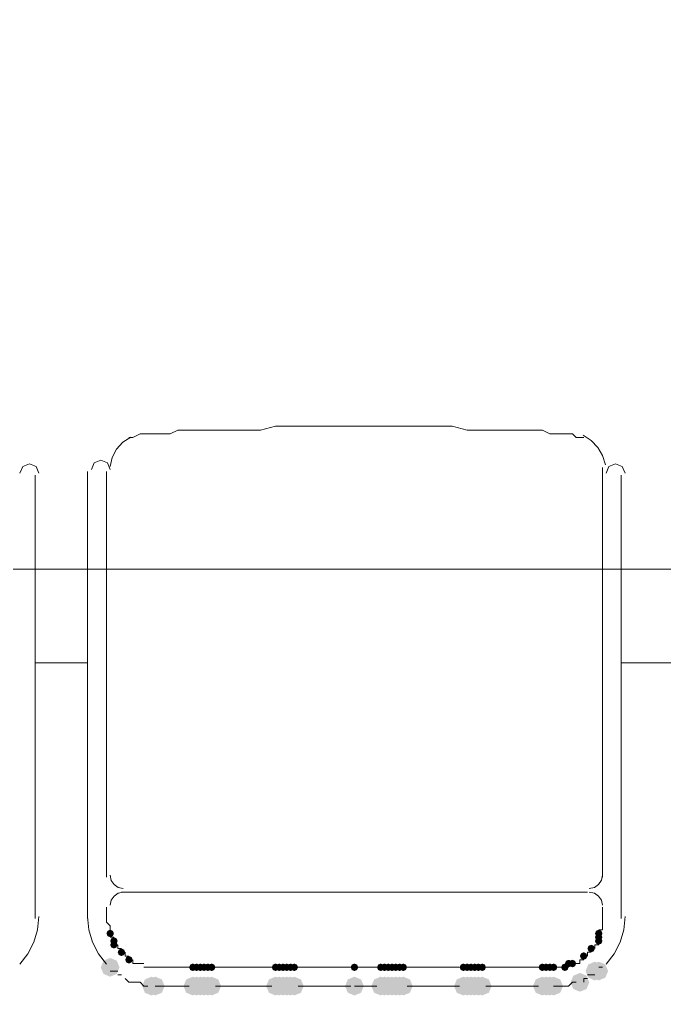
# Model space of a CAD drawing. Extents: x 185064 to 343242, y -369192 to -264966.
# Drawn here: x 232087 to 232629, y -302995 to -302174 of the extents above; entities that cross this region are included whole.
import ezdxf

# ---------------------------------------------------------------- set-up
doc = ezdxf.new("R2010")
doc.units = 0

# ---------------------------------------------------------------- blocks, each defined once
blk = doc.blocks.new('12222')
h = blk.add_hatch(color=3)
h.dxf.hatch_style = 2
h.paths.add_polyline_path([(236885.36, -307457.07), (236883.04, -307462.65), (236877.47, -307464.97), (236871.89, -307462.65), (236869.57, -307457.07), (236871.89, -307451.5), (236877.47, -307449.18), (236883.04, -307451.5)])
h = blk.add_hatch(color=3)
h.dxf.hatch_style = 2
h.paths.add_polyline_path([(236849.05, -307457.07), (236848.12, -307459.3), (236845.89, -307460.23), (236843.66, -307459.3), (236842.73, -307457.07), (236843.66, -307454.84), (236845.89, -307453.92), (236848.12, -307454.84)])
h = blk.add_hatch(color=3)
h.dxf.hatch_style = 2
h.paths.add_polyline_path([(236852.2, -307457.07), (236851.28, -307459.3), (236849.05, -307460.23), (236846.82, -307459.3), (236845.89, -307457.07), (236846.82, -307454.84), (236849.05, -307453.92), (236851.28, -307454.84)])
h = blk.add_hatch(color=3)
h.dxf.hatch_style = 2
h.paths.add_polyline_path([(236855.36, -307457.07), (236854.43, -307459.3), (236852.2, -307460.23), (236849.97, -307459.3), (236849.05, -307457.07), (236849.97, -307454.84), (236852.2, -307453.92), (236854.43, -307454.84)])
h = blk.add_hatch(color=3)
h.dxf.hatch_style = 2
h.paths.add_polyline_path([(236885.36, -307460.23), (236883.04, -307465.81), (236877.47, -307468.13), (236871.89, -307465.81), (236869.57, -307460.23), (236871.89, -307454.66), (236877.47, -307452.34), (236883.04, -307454.66)])
h = blk.add_hatch(color=3)
h.dxf.hatch_style = 2
h.paths.add_polyline_path([(236861.68, -307463.39), (236860.75, -307465.62), (236858.52, -307466.55), (236856.29, -307465.62), (236855.36, -307463.39), (236856.29, -307461.16), (236858.52, -307460.23), (236860.75, -307461.16)])
h = blk.add_hatch(color=3)
h.dxf.hatch_style = 2
h.paths.add_polyline_path([(236867.99, -307469.71), (236867.07, -307471.94), (236864.84, -307472.86), (236862.61, -307471.94), (236861.68, -307469.71), (236862.61, -307467.48), (236864.84, -307466.55), (236867.07, -307467.48)])
h = blk.add_hatch(color=3)
h.dxf.hatch_style = 2
h.paths.add_polyline_path([(236894.84, -307472.86), (236892.52, -307478.44), (236886.94, -307480.76), (236881.37, -307478.44), (236879.05, -307472.86), (236881.37, -307467.29), (236886.94, -307464.97), (236892.52, -307467.29)])
h = blk.add_hatch(color=3)
h.dxf.hatch_style = 2
h.paths.add_polyline_path([(236874.31, -307479.18), (236873.38, -307481.41), (236871.15, -307482.34), (236868.92, -307481.41), (236867.99, -307479.18), (236868.92, -307476.95), (236871.15, -307476.02), (236873.38, -307476.95)])
h = blk.add_hatch(color=3)
h.dxf.hatch_style = 2
h.paths.add_polyline_path([(236874.31, -307482.34), (236873.38, -307484.57), (236871.15, -307485.5), (236868.92, -307484.57), (236867.99, -307482.34), (236868.92, -307480.11), (236871.15, -307479.18), (236873.38, -307480.11)])
h = blk.add_hatch(color=3)
h.dxf.hatch_style = 2
h.paths.add_polyline_path([(236877.47, -307485.5), (236876.54, -307487.73), (236874.31, -307488.65), (236872.08, -307487.73), (236871.15, -307485.5), (236872.08, -307483.27), (236874.31, -307482.34), (236876.54, -307483.27)])
h = blk.add_hatch(color=3)
h.dxf.hatch_style = 2
h.paths.add_polyline_path([(236877.47, -307494.97), (236876.54, -307497.2), (236874.31, -307498.13), (236872.08, -307497.2), (236871.15, -307494.97), (236872.08, -307492.74), (236874.31, -307491.81), (236876.54, -307492.74)])
h = blk.add_hatch(color=3)
h.dxf.hatch_style = 2
h.paths.add_polyline_path([(236897.99, -307494.97), (236895.67, -307500.55), (236890.1, -307502.86), (236884.52, -307500.55), (236882.2, -307494.97), (236884.52, -307489.39), (236890.1, -307487.07), (236895.67, -307489.39)])
h = blk.add_hatch(color=3)
h.dxf.hatch_style = 2
h.paths.add_polyline_path([(236897.99, -307498.13), (236895.67, -307503.7), (236890.1, -307506.02), (236884.52, -307503.7), (236882.2, -307498.13), (236884.52, -307492.55), (236890.1, -307490.23), (236895.67, -307492.55)])
h = blk.add_hatch(color=3)
h.dxf.hatch_style = 2
h.paths.add_polyline_path([(236877.47, -307498.13), (236876.54, -307500.36), (236874.31, -307501.29), (236872.08, -307500.36), (236871.15, -307498.13), (236872.08, -307495.9), (236874.31, -307494.97), (236876.54, -307495.9)])
h = blk.add_hatch(color=3)
h.dxf.hatch_style = 2
h.paths.add_polyline_path([(236877.47, -307501.29), (236876.54, -307503.52), (236874.31, -307504.44), (236872.08, -307503.52), (236871.15, -307501.29), (236872.08, -307499.05), (236874.31, -307498.13), (236876.54, -307499.05)])
h = blk.add_hatch(color=3)
h.dxf.hatch_style = 2
h.paths.add_polyline_path([(236897.99, -307501.29), (236895.67, -307506.86), (236890.1, -307509.18), (236884.52, -307506.86), (236882.2, -307501.29), (236884.52, -307495.71), (236890.1, -307493.39), (236895.67, -307495.71)])
h = blk.add_hatch(color=3)
h.dxf.hatch_style = 2
h.paths.add_polyline_path([(236897.99, -307504.44), (236895.67, -307510.02), (236890.1, -307512.34), (236884.52, -307510.02), (236882.2, -307504.44), (236884.52, -307498.87), (236890.1, -307496.55), (236895.67, -307498.87)])
h = blk.add_hatch(color=3)
h.dxf.hatch_style = 2
h.paths.add_polyline_path([(236877.47, -307504.44), (236876.54, -307506.67), (236874.31, -307507.6), (236872.08, -307506.67), (236871.15, -307504.44), (236872.08, -307502.21), (236874.31, -307501.29), (236876.54, -307502.21)])
h = blk.add_hatch(color=3)
h.dxf.hatch_style = 2
h.paths.add_polyline_path([(236897.99, -307554.97), (236895.67, -307560.55), (236890.1, -307562.86), (236884.52, -307560.55), (236882.2, -307554.97), (236884.52, -307549.39), (236890.1, -307547.07), (236895.67, -307549.39)])
h = blk.add_hatch(color=3)
h.dxf.hatch_style = 2
h.paths.add_polyline_path([(236877.47, -307554.97), (236876.54, -307557.2), (236874.31, -307558.13), (236872.08, -307557.2), (236871.15, -307554.97), (236872.08, -307552.74), (236874.31, -307551.81), (236876.54, -307552.74)])
h = blk.add_hatch(color=3)
h.dxf.hatch_style = 2
h.paths.add_polyline_path([(236877.47, -307558.13), (236876.54, -307560.36), (236874.31, -307561.29), (236872.08, -307560.36), (236871.15, -307558.13), (236872.08, -307555.9), (236874.31, -307554.97), (236876.54, -307555.9)])
h = blk.add_hatch(color=3)
h.dxf.hatch_style = 2
h.paths.add_polyline_path([(236897.99, -307558.13), (236895.67, -307563.7), (236890.1, -307566.02), (236884.52, -307563.7), (236882.2, -307558.13), (236884.52, -307552.55), (236890.1, -307550.23), (236895.67, -307552.55)])
h = blk.add_hatch(color=3)
h.dxf.hatch_style = 2
h.paths.add_polyline_path([(236897.99, -307561.29), (236895.67, -307566.86), (236890.1, -307569.18), (236884.52, -307566.86), (236882.2, -307561.29), (236884.52, -307555.71), (236890.1, -307553.39), (236895.67, -307555.71)])
h = blk.add_hatch(color=3)
h.dxf.hatch_style = 2
h.paths.add_polyline_path([(236897.99, -307564.44), (236895.67, -307570.02), (236890.1, -307572.34), (236884.52, -307570.02), (236882.2, -307564.44), (236884.52, -307558.87), (236890.1, -307556.55), (236895.67, -307558.87)])
h = blk.add_hatch(color=3)
h.dxf.hatch_style = 2
h.paths.add_polyline_path([(236877.47, -307561.29), (236876.54, -307563.52), (236874.31, -307564.44), (236872.08, -307563.52), (236871.15, -307561.29), (236872.08, -307559.05), (236874.31, -307558.13), (236876.54, -307559.05)])
h = blk.add_hatch(color=3)
h.dxf.hatch_style = 2
h.paths.add_polyline_path([(236877.47, -307564.44), (236876.54, -307566.67), (236874.31, -307567.6), (236872.08, -307566.67), (236871.15, -307564.44), (236872.08, -307562.21), (236874.31, -307561.29), (236876.54, -307562.21)])
h = blk.add_hatch(color=3)
h.dxf.hatch_style = 2
h.paths.add_polyline_path([(236877.47, -307567.6), (236876.54, -307569.83), (236874.31, -307570.76), (236872.08, -307569.83), (236871.15, -307567.6), (236872.08, -307565.37), (236874.31, -307564.44), (236876.54, -307565.37)])
h = blk.add_hatch(color=3)
h.dxf.hatch_style = 2
h.paths.add_polyline_path([(236897.99, -307567.6), (236895.67, -307573.18), (236890.1, -307575.5), (236884.52, -307573.18), (236882.2, -307567.6), (236884.52, -307562.03), (236890.1, -307559.71), (236895.67, -307562.03)])
h = blk.add_hatch(color=3)
h.dxf.hatch_style = 2
h.paths.add_polyline_path([(236897.99, -307570.76), (236895.67, -307576.33), (236890.1, -307578.65), (236884.52, -307576.33), (236882.2, -307570.76), (236884.52, -307565.18), (236890.1, -307562.86), (236895.67, -307565.18)])
h = blk.add_hatch(color=3)
h.dxf.hatch_style = 2
h.paths.add_polyline_path([(236877.47, -307570.76), (236876.54, -307572.99), (236874.31, -307573.92), (236872.08, -307572.99), (236871.15, -307570.76), (236872.08, -307568.53), (236874.31, -307567.6), (236876.54, -307568.53)])
h = blk.add_hatch(color=3)
h.dxf.hatch_style = 2
h.paths.add_polyline_path([(236897.99, -307621.29), (236895.67, -307626.86), (236890.1, -307629.18), (236884.52, -307626.86), (236882.2, -307621.29), (236884.52, -307615.71), (236890.1, -307613.39), (236895.67, -307615.71)])
h = blk.add_hatch(color=3)
h.dxf.hatch_style = 2
h.paths.add_polyline_path([(236877.47, -307621.29), (236876.54, -307623.52), (236874.31, -307624.44), (236872.08, -307623.52), (236871.15, -307621.29), (236872.08, -307619.05), (236874.31, -307618.13), (236876.54, -307619.05)])
h = blk.add_hatch(color=3)
h.dxf.hatch_style = 2
h.paths.add_polyline_path([(236877.47, -307624.44), (236876.54, -307626.67), (236874.31, -307627.6), (236872.08, -307626.67), (236871.15, -307624.44), (236872.08, -307622.21), (236874.31, -307621.29), (236876.54, -307622.21)])
h = blk.add_hatch(color=3)
h.dxf.hatch_style = 2
h.paths.add_polyline_path([(236897.99, -307624.44), (236895.67, -307630.02), (236890.1, -307632.34), (236884.52, -307630.02), (236882.2, -307624.44), (236884.52, -307618.87), (236890.1, -307616.55), (236895.67, -307618.87)])
h = blk.add_hatch(color=3)
h.dxf.hatch_style = 2
h.paths.add_polyline_path([(236897.99, -307627.6), (236895.67, -307633.18), (236890.1, -307635.5), (236884.52, -307633.18), (236882.2, -307627.6), (236884.52, -307622.03), (236890.1, -307619.71), (236895.67, -307622.03)])
h = blk.add_hatch(color=3)
h.dxf.hatch_style = 2
h.paths.add_polyline_path([(236897.99, -307630.76), (236895.67, -307636.33), (236890.1, -307638.65), (236884.52, -307636.33), (236882.2, -307630.76), (236884.52, -307625.18), (236890.1, -307622.86), (236895.67, -307625.18)])
h = blk.add_hatch(color=3)
h.dxf.hatch_style = 2
h.paths.add_polyline_path([(236877.47, -307627.6), (236876.54, -307629.83), (236874.31, -307630.76), (236872.08, -307629.83), (236871.15, -307627.6), (236872.08, -307625.37), (236874.31, -307624.44), (236876.54, -307625.37)])
h = blk.add_hatch(color=3)
h.dxf.hatch_style = 2
h.paths.add_polyline_path([(236877.47, -307630.76), (236876.54, -307632.99), (236874.31, -307633.92), (236872.08, -307632.99), (236871.15, -307630.76), (236872.08, -307628.53), (236874.31, -307627.6), (236876.54, -307628.53)])
h = blk.add_hatch(color=3)
h.dxf.hatch_style = 2
h.paths.add_polyline_path([(236877.47, -307633.92), (236876.54, -307636.15), (236874.31, -307637.07), (236872.08, -307636.15), (236871.15, -307633.92), (236872.08, -307631.69), (236874.31, -307630.76), (236876.54, -307631.69)])
h = blk.add_hatch(color=3)
h.dxf.hatch_style = 2
h.paths.add_polyline_path([(236897.99, -307633.92), (236895.67, -307639.49), (236890.1, -307641.81), (236884.52, -307639.49), (236882.2, -307633.92), (236884.52, -307628.34), (236890.1, -307626.02), (236895.67, -307628.34)])
h = blk.add_hatch(color=3)
h.dxf.hatch_style = 2
h.paths.add_polyline_path([(236897.99, -307637.07), (236895.67, -307642.65), (236890.1, -307644.97), (236884.52, -307642.65), (236882.2, -307637.07), (236884.52, -307631.5), (236890.1, -307629.18), (236895.67, -307631.5)])
h = blk.add_hatch(color=3)
h.dxf.hatch_style = 2
h.paths.add_polyline_path([(236877.47, -307637.07), (236876.54, -307639.3), (236874.31, -307640.23), (236872.08, -307639.3), (236871.15, -307637.07), (236872.08, -307634.84), (236874.31, -307633.92), (236876.54, -307634.84)])
h = blk.add_hatch(color=3)
h.dxf.hatch_style = 2
h.paths.add_polyline_path([(236877.47, -307640.23), (236876.54, -307642.46), (236874.31, -307643.39), (236872.08, -307642.46), (236871.15, -307640.23), (236872.08, -307638), (236874.31, -307637.07), (236876.54, -307638)])
h = blk.add_hatch(color=3)
h.dxf.hatch_style = 2
h.paths.add_polyline_path([(236897.99, -307640.23), (236895.67, -307645.81), (236890.1, -307648.13), (236884.52, -307645.81), (236882.2, -307640.23), (236884.52, -307634.66), (236890.1, -307632.34), (236895.67, -307634.66)])
h = blk.add_hatch(color=3)
h.dxf.hatch_style = 2
h.paths.add_polyline_path([(236897.99, -307662.34), (236895.67, -307667.91), (236890.1, -307670.23), (236884.52, -307667.91), (236882.2, -307662.34), (236884.52, -307656.76), (236890.1, -307654.44), (236895.67, -307656.76)])
h = blk.add_hatch(color=3)
h.dxf.hatch_style = 2
h.paths.add_polyline_path([(236877.47, -307662.34), (236876.54, -307664.57), (236874.31, -307665.5), (236872.08, -307664.57), (236871.15, -307662.34), (236872.08, -307660.11), (236874.31, -307659.18), (236876.54, -307660.11)])
h = blk.add_hatch(color=3)
h.dxf.hatch_style = 2
h.paths.add_polyline_path([(236897.99, -307712.86), (236895.67, -307718.44), (236890.1, -307720.76), (236884.52, -307718.44), (236882.2, -307712.86), (236884.52, -307707.29), (236890.1, -307704.97), (236895.67, -307707.29)])
h = blk.add_hatch(color=3)
h.dxf.hatch_style = 2
h.paths.add_polyline_path([(236877.47, -307712.86), (236876.54, -307715.09), (236874.31, -307716.02), (236872.08, -307715.09), (236871.15, -307712.86), (236872.08, -307710.63), (236874.31, -307709.71), (236876.54, -307710.63)])
h = blk.add_hatch(color=3)
h.dxf.hatch_style = 2
h.paths.add_polyline_path([(236877.47, -307716.02), (236876.54, -307718.25), (236874.31, -307719.18), (236872.08, -307718.25), (236871.15, -307716.02), (236872.08, -307713.79), (236874.31, -307712.86), (236876.54, -307713.79)])
h = blk.add_hatch(color=3)
h.dxf.hatch_style = 2
h.paths.add_polyline_path([(236897.99, -307716.02), (236895.67, -307721.6), (236890.1, -307723.92), (236884.52, -307721.6), (236882.2, -307716.02), (236884.52, -307710.45), (236890.1, -307708.13), (236895.67, -307710.45)])
h = blk.add_hatch(color=3)
h.dxf.hatch_style = 2
h.paths.add_polyline_path([(236897.99, -307719.18), (236895.67, -307724.76), (236890.1, -307727.07), (236884.52, -307724.76), (236882.2, -307719.18), (236884.52, -307713.6), (236890.1, -307711.29), (236895.67, -307713.6)])
h = blk.add_hatch(color=3)
h.dxf.hatch_style = 2
h.paths.add_polyline_path([(236877.47, -307719.18), (236876.54, -307721.41), (236874.31, -307722.34), (236872.08, -307721.41), (236871.15, -307719.18), (236872.08, -307716.95), (236874.31, -307716.02), (236876.54, -307716.95)])
h = blk.add_hatch(color=3)
h.dxf.hatch_style = 2
h.paths.add_polyline_path([(236877.47, -307722.34), (236876.54, -307724.57), (236874.31, -307725.5), (236872.08, -307724.57), (236871.15, -307722.34), (236872.08, -307720.11), (236874.31, -307719.18), (236876.54, -307720.11)])
h = blk.add_hatch(color=3)
h.dxf.hatch_style = 2
h.paths.add_polyline_path([(236897.99, -307722.34), (236895.67, -307727.91), (236890.1, -307730.23), (236884.52, -307727.91), (236882.2, -307722.34), (236884.52, -307716.76), (236890.1, -307714.44), (236895.67, -307716.76)])
h = blk.add_hatch(color=3)
h.dxf.hatch_style = 2
h.paths.add_polyline_path([(236897.99, -307725.5), (236895.67, -307731.07), (236890.1, -307733.39), (236884.52, -307731.07), (236882.2, -307725.5), (236884.52, -307719.92), (236890.1, -307717.6), (236895.67, -307719.92)])
h = blk.add_hatch(color=3)
h.dxf.hatch_style = 2
h.paths.add_polyline_path([(236897.99, -307728.65), (236895.67, -307734.23), (236890.1, -307736.55), (236884.52, -307734.23), (236882.2, -307728.65), (236884.52, -307723.08), (236890.1, -307720.76), (236895.67, -307723.08)])
h = blk.add_hatch(color=3)
h.dxf.hatch_style = 2
h.paths.add_polyline_path([(236877.47, -307725.5), (236876.54, -307727.73), (236874.31, -307728.65), (236872.08, -307727.73), (236871.15, -307725.5), (236872.08, -307723.27), (236874.31, -307722.34), (236876.54, -307723.27)])
h = blk.add_hatch(color=3)
h.dxf.hatch_style = 2
h.paths.add_polyline_path([(236877.47, -307728.65), (236876.54, -307730.88), (236874.31, -307731.81), (236872.08, -307730.88), (236871.15, -307728.65), (236872.08, -307726.42), (236874.31, -307725.5), (236876.54, -307726.42)])
h = blk.add_hatch(color=3)
h.dxf.hatch_style = 2
h.paths.add_polyline_path([(236897.99, -307782.34), (236895.67, -307787.91), (236890.1, -307790.23), (236884.52, -307787.91), (236882.2, -307782.34), (236884.52, -307776.76), (236890.1, -307774.44), (236895.67, -307776.76)])
h = blk.add_hatch(color=3)
h.dxf.hatch_style = 2
h.paths.add_polyline_path([(236897.99, -307785.5), (236895.67, -307791.07), (236890.1, -307793.39), (236884.52, -307791.07), (236882.2, -307785.5), (236884.52, -307779.92), (236890.1, -307777.6), (236895.67, -307779.92)])
h = blk.add_hatch(color=3)
h.dxf.hatch_style = 2
h.paths.add_polyline_path([(236877.47, -307782.34), (236876.54, -307784.57), (236874.31, -307785.5), (236872.08, -307784.57), (236871.15, -307782.34), (236872.08, -307780.11), (236874.31, -307779.18), (236876.54, -307780.11)])
h = blk.add_hatch(color=3)
h.dxf.hatch_style = 2
h.paths.add_polyline_path([(236877.47, -307785.5), (236876.54, -307787.73), (236874.31, -307788.65), (236872.08, -307787.73), (236871.15, -307785.5), (236872.08, -307783.27), (236874.31, -307782.34), (236876.54, -307783.27)])
h = blk.add_hatch(color=3)
h.dxf.hatch_style = 2
h.paths.add_polyline_path([(236877.47, -307788.65), (236876.54, -307790.88), (236874.31, -307791.81), (236872.08, -307790.88), (236871.15, -307788.65), (236872.08, -307786.42), (236874.31, -307785.5), (236876.54, -307786.42)])
h = blk.add_hatch(color=3)
h.dxf.hatch_style = 2
h.paths.add_polyline_path([(236897.99, -307788.65), (236895.67, -307794.23), (236890.1, -307796.55), (236884.52, -307794.23), (236882.2, -307788.65), (236884.52, -307783.08), (236890.1, -307780.76), (236895.67, -307783.08)])
h = blk.add_hatch(color=3)
h.dxf.hatch_style = 2
h.paths.add_polyline_path([(236897.99, -307791.81), (236895.67, -307797.39), (236890.1, -307799.71), (236884.52, -307797.39), (236882.2, -307791.81), (236884.52, -307786.24), (236890.1, -307783.92), (236895.67, -307786.24)])
h = blk.add_hatch(color=3)
h.dxf.hatch_style = 2
h.paths.add_polyline_path([(236897.99, -307794.97), (236895.67, -307800.55), (236890.1, -307802.86), (236884.52, -307800.55), (236882.2, -307794.97), (236884.52, -307789.39), (236890.1, -307787.07), (236895.67, -307789.39)])
h = blk.add_hatch(color=3)
h.dxf.hatch_style = 2
h.paths.add_polyline_path([(236877.47, -307791.81), (236876.54, -307794.04), (236874.31, -307794.97), (236872.08, -307794.04), (236871.15, -307791.81), (236872.08, -307789.58), (236874.31, -307788.65), (236876.54, -307789.58)])
h = blk.add_hatch(color=3)
h.dxf.hatch_style = 2
h.paths.add_polyline_path([(236877.47, -307794.97), (236876.54, -307797.2), (236874.31, -307798.13), (236872.08, -307797.2), (236871.15, -307794.97), (236872.08, -307792.74), (236874.31, -307791.81), (236876.54, -307792.74)])
h = blk.add_hatch(color=3)
h.dxf.hatch_style = 2
h.paths.add_polyline_path([(236877.47, -307798.13), (236876.54, -307800.36), (236874.31, -307801.29), (236872.08, -307800.36), (236871.15, -307798.13), (236872.08, -307795.9), (236874.31, -307794.97), (236876.54, -307795.9)])
h = blk.add_hatch(color=3)
h.dxf.hatch_style = 2
h.paths.add_polyline_path([(236897.99, -307798.13), (236895.67, -307803.7), (236890.1, -307806.02), (236884.52, -307803.7), (236882.2, -307798.13), (236884.52, -307792.55), (236890.1, -307790.23), (236895.67, -307792.55)])
h = blk.add_hatch(color=3)
h.dxf.hatch_style = 2
h.paths.add_polyline_path([(236897.99, -307829.71), (236895.67, -307835.28), (236890.1, -307837.6), (236884.52, -307835.28), (236882.2, -307829.71), (236884.52, -307824.13), (236890.1, -307821.81), (236895.67, -307824.13)])
h = blk.add_hatch(color=3)
h.dxf.hatch_style = 2
h.paths.add_polyline_path([(236897.99, -307832.86), (236895.67, -307838.44), (236890.1, -307840.76), (236884.52, -307838.44), (236882.2, -307832.86), (236884.52, -307827.29), (236890.1, -307824.97), (236895.67, -307827.29)])
h = blk.add_hatch(color=3)
h.dxf.hatch_style = 2
h.paths.add_polyline_path([(236871.15, -307851.81), (236870.22, -307854.04), (236867.99, -307854.97), (236865.76, -307854.04), (236864.84, -307851.81), (236865.76, -307849.58), (236867.99, -307848.65), (236870.22, -307849.58)])
h = blk.add_hatch(color=3)
h.dxf.hatch_style = 2
h.paths.add_polyline_path([(236864.84, -307858.13), (236863.91, -307860.36), (236861.68, -307861.29), (236859.45, -307860.36), (236858.52, -307858.13), (236859.45, -307855.9), (236861.68, -307854.97), (236863.91, -307855.9)])
h = blk.add_hatch(color=3)
h.dxf.hatch_style = 2
h.paths.add_polyline_path([(236882.2, -307867.6), (236879.89, -307873.18), (236874.31, -307875.5), (236868.73, -307873.18), (236866.42, -307867.6), (236868.73, -307862.03), (236874.31, -307859.71), (236879.89, -307862.03)])
h = blk.add_hatch(color=3)
h.dxf.hatch_style = 2
h.paths.add_polyline_path([(236849.05, -307867.6), (236848.12, -307869.83), (236845.89, -307870.76), (236843.66, -307869.83), (236842.73, -307867.6), (236843.66, -307865.37), (236845.89, -307864.44), (236848.12, -307865.37)])
h = blk.add_hatch(color=3)
h.dxf.hatch_style = 2
h.paths.add_polyline_path([(236855.36, -307864.44), (236854.43, -307866.67), (236852.2, -307867.6), (236849.97, -307866.67), (236849.05, -307864.44), (236849.97, -307862.21), (236852.2, -307861.29), (236854.43, -307862.21)])
h = blk.add_hatch(color=3)
h.dxf.hatch_style = 2
h.paths.add_polyline_path([(236858.52, -307864.44), (236857.59, -307866.67), (236855.36, -307867.6), (236853.13, -307866.67), (236852.2, -307864.44), (236853.13, -307862.21), (236855.36, -307861.29), (236857.59, -307862.21)])
at = {"color": 3, "lineweight": 0}
blk.add_lwpolyline([(235633.26, -305792.86), (236539.57, -305792.86), (236539.57, -309010.76), (235633.26, -309010.76)], close=True, dxfattribs=at)
for points in [[(236618.52, -307438.13), (236618.52, -307330.76)], [(236459.05, -307434.97), (236453.46, -307437.28), (236451.15, -307442.86), (236453.46, -307448.45), (236459.05, -307450.76)], [(236833.26, -307438.13), (236460.63, -307438.13)], [(236871.69, -307450.83), (236862.96, -307444.05), (236853.2, -307439.08), (236842.68, -307436.01), (236831.67, -307434.97)], [(236451.92, -307451.47), (236444.24, -307453.91), (236437.37, -307457.94), (236431.54, -307463.36), (236426.99, -307470.01)], [(236798.52, -307453.92), (236454.31, -307453.92)], [(236807.99, -307464.97), (236807.14, -307460.72), (236804.72, -307457.12), (236801.1, -307454.73), (236796.84, -307453.92)], [(236822.2, -307453.92), (236817.9, -307454.79), (236814.39, -307457.15), (236812.02, -307460.67), (236811.15, -307464.97)], [(236833.26, -307453.92), (236823.78, -307453.92)], [(236833.26, -307453.92), (236823.78, -307453.92)], [(236833.26, -307453.92), (236836.42, -307453.92), (236839.57, -307453.92), (236842.73, -307453.92), (236842.73, -307457.07)], [(236855.36, -307457.07), (236855.36, -307460.23), (236858.52, -307460.23)], [(236874.31, -307453.92), (236874.31, -307457.07)], [(236811.15, -307466.55), (236811.15, -307662.34)], [(236861.68, -307463.39), (236861.68, -307466.55), (236864.84, -307466.55)], [(236880.63, -307460.23), (236880.63, -307463.39), (236880.63, -307466.55)], [(236883.78, -307466.55), (236883.78, -307469.71), (236886.94, -307469.71)], [(236429.05, -307851.81), (236429.05, -307848.65), (236425.89, -307842.34), (236425.89, -307839.18), (236425.89, -307832.86), (236425.89, -307826.55), (236425.89, -307817.07), (236422.73, -307810.76), (236422.73, -307801.29), (236422.73, -307788.65), (236422.73, -307779.18), (236422.73, -307766.55), (236422.73, -307753.92), (236422.73, -307741.29), (236419.57, -307728.65), (236419.57, -307716.02), (236419.57, -307703.39), (236419.57, -307687.6), (236419.57, -307674.97), (236419.57, -307659.18), (236419.57, -307646.55), (236419.57, -307633.92), (236419.57, -307618.13), (236419.57, -307605.5), (236419.57, -307592.86), (236419.57, -307580.23), (236422.73, -307567.6), (236422.73, -307554.97), (236422.73, -307542.34), (236422.73, -307532.86), (236422.73, -307523.39), (236422.73, -307513.92), (236422.73, -307504.44), (236425.89, -307498.13), (236425.89, -307488.65), (236425.89, -307485.5), (236425.89, -307479.18), (236429.05, -307476.02), (236429.05, -307472.86), (236429.05, -307469.71)], [(236867.99, -307469.71), (236867.99, -307472.86), (236871.15, -307472.86), (236871.15, -307476.02)], [(236886.94, -307476.02), (236886.94, -307479.18), (236890.1, -307482.34), (236890.1, -307485.5), (236890.1, -307488.65), (236890.1, -307491.81), (236890.1, -307494.97)], [(236874.31, -307488.65), (236874.31, -307491.81), (236874.31, -307494.97)], [(236874.31, -307507.6), (236874.31, -307510.76), (236874.31, -307513.92), (236874.31, -307517.07), (236874.31, -307520.23), (236874.31, -307523.39), (236874.31, -307526.55), (236874.31, -307529.71), (236874.31, -307532.86), (236874.31, -307536.02), (236874.31, -307539.18), (236874.31, -307542.34), (236874.31, -307545.5), (236874.31, -307548.65), (236874.31, -307551.81)], [(236890.1, -307507.6), (236890.1, -307510.76), (236890.1, -307513.92), (236890.1, -307517.07), (236890.1, -307520.23), (236890.1, -307523.39), (236890.1, -307526.55), (236890.1, -307529.71), (236890.1, -307532.86), (236890.1, -307536.02), (236890.1, -307539.18), (236890.1, -307542.34), (236890.1, -307545.5), (236890.1, -307548.65), (236890.1, -307551.81)], [(236874.31, -307573.92), (236874.31, -307577.07), (236874.31, -307580.23), (236874.31, -307583.39), (236874.31, -307586.55), (236874.31, -307589.71), (236874.31, -307592.86), (236874.31, -307596.02), (236874.31, -307599.18), (236874.31, -307602.34), (236874.31, -307605.5), (236874.31, -307608.65), (236874.31, -307611.81), (236874.31, -307614.97), (236874.31, -307618.13)], [(236890.1, -307573.92), (236890.1, -307577.07), (236890.1, -307580.23), (236890.1, -307583.39), (236890.1, -307586.55), (236890.1, -307589.71), (236890.1, -307592.86), (236890.1, -307596.02), (236890.1, -307599.18), (236890.1, -307602.34), (236890.1, -307605.5), (236890.1, -307608.65), (236890.1, -307611.81), (236890.1, -307614.97), (236890.1, -307618.13)], [(236874.31, -307643.39), (236874.31, -307646.55), (236874.31, -307649.71), (236874.31, -307652.86), (236874.31, -307656.02), (236874.31, -307659.18), (236874.31, -307662.34)], [(236890.1, -307643.39), (236890.1, -307646.55), (236890.1, -307649.71), (236890.1, -307652.86), (236890.1, -307656.02), (236890.1, -307659.18), (236890.1, -307662.34)], [(236811.15, -307858.13), (236811.15, -307662.34)], [(236874.31, -307709.71), (236874.31, -307706.55), (236874.31, -307703.39), (236874.31, -307700.23), (236874.31, -307697.07), (236874.31, -307693.92), (236874.31, -307690.76), (236874.31, -307687.6), (236874.31, -307684.44), (236874.31, -307681.29), (236874.31, -307678.13), (236874.31, -307674.97), (236874.31, -307671.81), (236874.31, -307668.65), (236874.31, -307665.5)], [(236890.1, -307709.71), (236890.1, -307706.55), (236890.1, -307703.39), (236890.1, -307700.23), (236890.1, -307697.07), (236890.1, -307693.92), (236890.1, -307690.76), (236890.1, -307687.6), (236890.1, -307684.44), (236890.1, -307681.29), (236890.1, -307678.13), (236890.1, -307674.97), (236890.1, -307671.81), (236890.1, -307668.65), (236890.1, -307665.5)], [(236874.31, -307779.18), (236874.31, -307776.02), (236874.31, -307772.86), (236874.31, -307769.71), (236874.31, -307766.55), (236874.31, -307763.39), (236874.31, -307760.23), (236874.31, -307757.07), (236874.31, -307753.92), (236874.31, -307750.76), (236874.31, -307747.6), (236874.31, -307744.44), (236874.31, -307741.29), (236874.31, -307738.13), (236874.31, -307734.97), (236874.31, -307731.81)], [(236890.1, -307779.18), (236890.1, -307776.02), (236890.1, -307772.86), (236890.1, -307769.71), (236890.1, -307766.55), (236890.1, -307763.39), (236890.1, -307760.23), (236890.1, -307757.07), (236890.1, -307753.92), (236890.1, -307750.76), (236890.1, -307747.6), (236890.1, -307744.44), (236890.1, -307741.29), (236890.1, -307738.13), (236890.1, -307734.97), (236890.1, -307731.81)], [(236874.31, -307829.71), (236874.31, -307826.55), (236874.31, -307823.39), (236874.31, -307820.23), (236874.31, -307817.07), (236874.31, -307813.92), (236874.31, -307810.76), (236874.31, -307807.6), (236874.31, -307804.44), (236874.31, -307801.29)], [(236890.1, -307829.71), (236890.1, -307826.55), (236890.1, -307823.39), (236890.1, -307820.23), (236890.1, -307817.07), (236890.1, -307813.92), (236890.1, -307810.76), (236890.1, -307807.6), (236890.1, -307804.44), (236890.1, -307801.29)], [(236874.31, -307829.71), (236874.31, -307832.86), (236874.31, -307836.02), (236874.31, -307839.18)], [(236890.1, -307836.02), (236890.1, -307839.18), (236886.94, -307842.34), (236886.94, -307845.5), (236886.94, -307848.65), (236886.94, -307851.81), (236883.78, -307854.97)], [(236871.15, -307839.18), (236871.15, -307842.34), (236871.15, -307845.5), (236871.15, -307848.65), (236867.99, -307848.65)], [(236428.68, -307850.25), (236432.96, -307856.95), (236438.75, -307862.22), (236445.7, -307865.82), (236453.48, -307867.5)], [(236864.84, -307851.81), (236864.84, -307854.97), (236861.68, -307854.97)], [(236796.94, -307867.6), (236801.24, -307866.73), (236804.76, -307864.36), (236807.13, -307860.85), (236807.99, -307856.55)], [(236811.15, -307856.55), (236812.02, -307860.85), (236814.39, -307864.36), (236817.9, -307866.73), (236822.2, -307867.6)], [(236858.52, -307858.13), (236858.52, -307861.29), (236855.36, -307861.29)], [(236880.63, -307858.13), (236880.63, -307861.29)], [(236455.89, -307867.6), (236450.31, -307869.91), (236447.99, -307875.5), (236450.31, -307881.08), (236455.89, -307883.39)], [(236842.73, -307867.6), (236839.57, -307867.6), (236836.42, -307870.76), (236833.26, -307870.76)], [(236849.05, -307864.44), (236849.05, -307867.6)], [(236877.47, -307861.29), (236877.47, -307864.44), (236877.47, -307867.6)], [(236798.52, -307870.76), (236457.47, -307870.76)], [(236833.26, -307870.76), (236823.78, -307870.76)], [(236831.68, -307886.55), (236842.68, -307885.5), (236853.2, -307882.44), (236862.96, -307877.47), (236871.69, -307870.69)], [(236833.26, -307886.55), (236457.47, -307886.55)], [(236618.52, -307930.76), (236618.52, -307886.55)], [(236459.05, -307927.6), (236453.46, -307929.91), (236451.15, -307935.5), (236453.46, -307941.08), (236459.05, -307943.39)], [(236833.26, -307930.76), (236460.63, -307930.76)], [(236871.69, -307943.46), (236862.96, -307936.68), (236853.2, -307931.71), (236842.68, -307928.65), (236831.67, -307927.6)]]:
    blk.add_lwpolyline(points, dxfattribs=at)

msp = doc.modelspace()

# ---------------------------------------------------------------- block references
at = {"rotation": 270}
msp.add_blockref('12222', (540030.73, -66096.62), dxfattribs=at)

doc.saveas('drawing.dxf')
